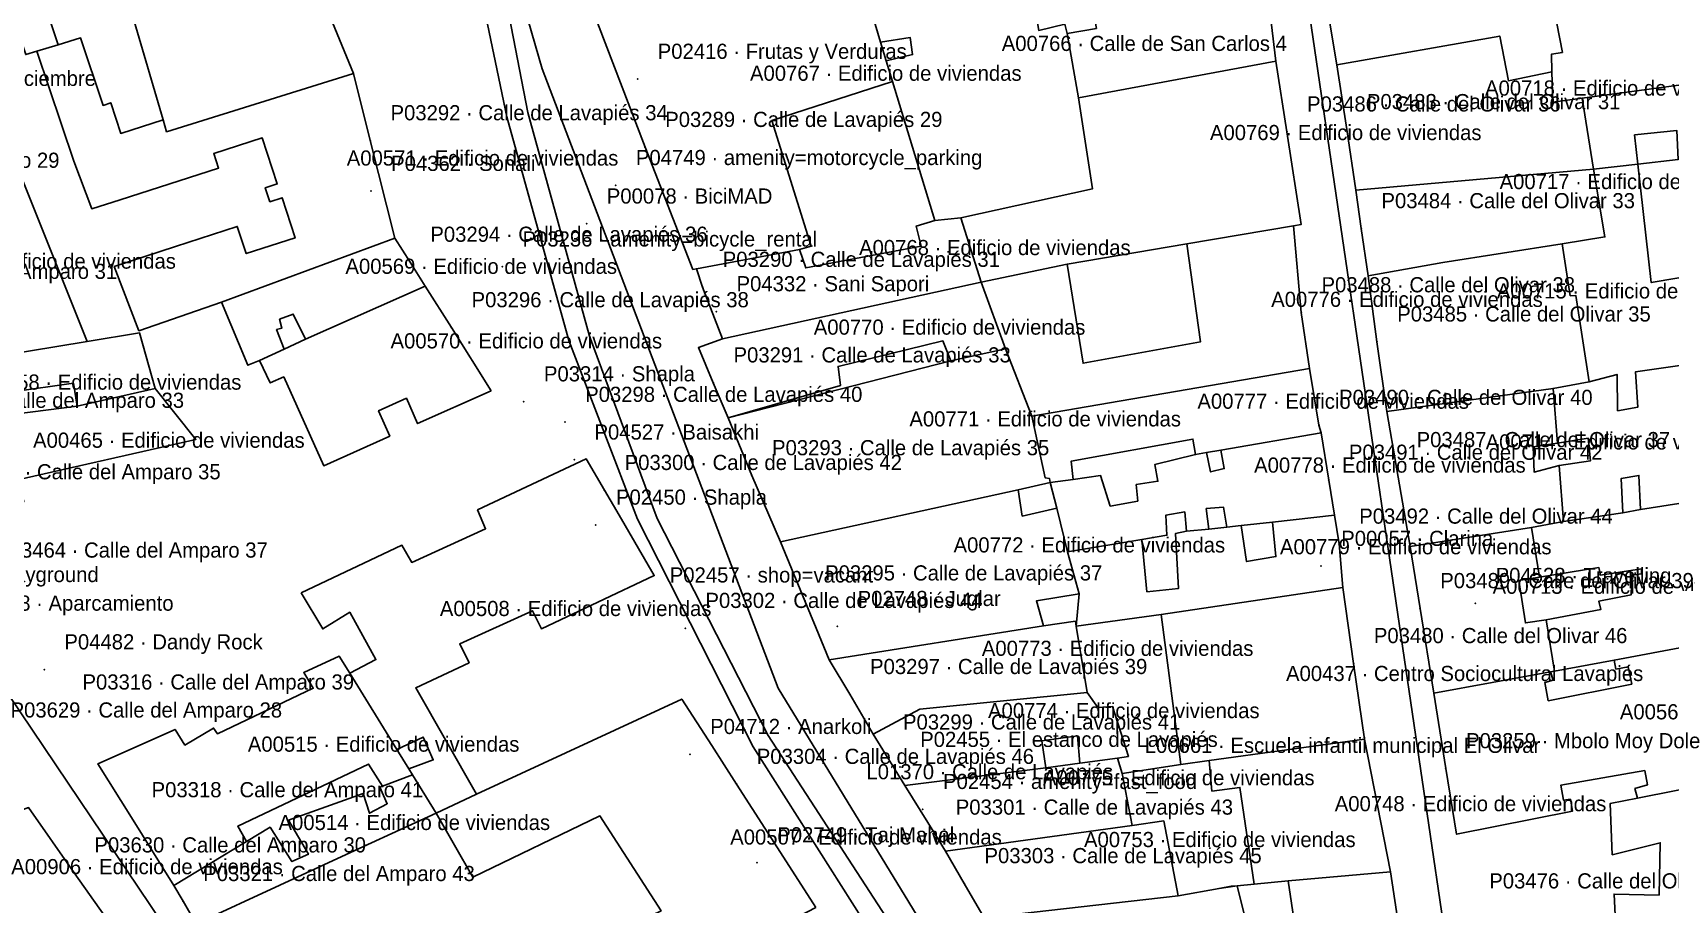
# Model space of a CAD drawing. Header units: metres. Extents: x 436207 to 441321, y 4465685 to 4475088.
# Drawn here: x 440345.6 to 440507.6, y 4473440.1 to 4473526.3 of the extents above; entities that cross this region are included whole.
import ezdxf

# ---------------------------------------------------------------- set-up
doc = ezdxf.new("R2010")
doc.units = ezdxf.units.M
for name, color, linetype, true_color in [('G_A_EDI', 7, 'CONTINUOUS', 0xa4a4a4), ('G_A_EQU', 7, 'CONTINUOUS', 0x8e5aa4), ('G_L_EQU', 7, 'CONTINUOUS', 0x8e5aa4), ('G_L_INF', 7, 'CONTINUOUS', 0x777777), ('G_L_TRA', 7, 'CONTINUOUS', 0x376b91), ('G_P_COM', 7, 'CONTINUOUS', 0xce3b37), ('G_P_EQU', 7, 'CONTINUOUS', 0x8e5aa4), ('G_P_UMB', 7, 'CONTINUOUS', 0x9e6a39), ('T_A_EDI', 7, 'CONTINUOUS', 0xa4a4a4), ('T_A_EQU', 7, 'CONTINUOUS', 0x8e5aa4), ('T_A_VER', 7, 'CONTINUOUS', 0x4d745d), ('T_L_EQU', 7, 'CONTINUOUS', 0x8e5aa4), ('T_L_INF', 7, 'CONTINUOUS', 0x777777), ('T_P_COM', 7, 'CONTINUOUS', 0xce3b37), ('T_P_EQU', 7, 'CONTINUOUS', 0x8e5aa4), ('T_P_UMB', 7, 'CONTINUOUS', 0x9e6a39)]:
    doc.layers.add(name, color=color, linetype=linetype, true_color=true_color)

msp = doc.modelspace()

# ---------------------------------------------------------------- linework, layer by layer
at = {"layer": 'G_A_EDI'}
for points in [[(440372.99, 4473532.97), (440370.78, 4473538.26), (440368.42, 4473543.91), (440341.22, 4473535.37), (440344.9, 4473524.12), (440346, 4473524.45), (440348.11, 4473525.1), (440347.07, 4473528.17), (440357.95, 4473531.86), (440357, 4473535.12), (440359.7, 4473535.98), (440360.62, 4473532.89), (440358.79, 4473532.32), (440359.95, 4473528.81), (440363.62, 4473529.98), (440363.23, 4473531.27), (440365.52, 4473531.95), (440365.96, 4473530.73)], [(440449.08, 4473519.83), (440447.95, 4473526.22), (440450.83, 4473526.72), (440450.33, 4473529.46), (440447.58, 4473528.96), (440446.21, 4473537.95), (440466.38, 4473541.96), (440468.58, 4473523.46)], [(440446.21, 4473537.95), (440426.71, 4473534.72), (440429.47, 4473525.34), (440432.4, 4473525.82), (440432.64, 4473524.13), (440430.02, 4473523.5), (440430.65, 4473521.46), (440434.86, 4473507.71), (440437.41, 4473507.97), (440450.44, 4473510.83), (440449.08, 4473519.83), (440447.95, 4473526.22), (440447.7, 4473527.12), (440445.13, 4473526.52), (440444.8, 4473528.4), (440447.58, 4473528.96)], [(440474.64, 4473523.1), (440473.67, 4473528.83), (440472.77, 4473534.18), (440498.29, 4473538.14), (440499.44, 4473532.21), (440495.49, 4473531.78), (440496.95, 4473524.34), (440495.87, 4473524.18), (440495.91, 4473522.41), (440491.61, 4473521.53), (440490.74, 4473525.95)], [(440426.71, 4473534.72), (440400.63, 4473529.58), (440400.72, 4473529.25), (440406.17, 4473514.96), (440410.91, 4473502.86), (440411.25, 4473502.94), (440421.47, 4473504.83), (440422.6, 4473505.16), (440418.72, 4473517.6), (440430.65, 4473521.46), (440430.02, 4473523.5), (440429.47, 4473525.34)], [(440377.32, 4473522.25), (440358.83, 4473516.48), (440358.49, 4473517.66), (440355.64, 4473527.44), (440359.95, 4473528.81), (440363.62, 4473529.98), (440365.96, 4473530.73), (440372.99, 4473532.97), (440374.57, 4473529.04), (440375.03, 4473527.86)], [(440359.71, 4473505.14), (440365.83, 4473507.12), (440366.71, 4473504.43), (440371.55, 4473505.99), (440370.27, 4473509.95), (440369.06, 4473509.56), (440368.6, 4473510.94), (440369.78, 4473511.33), (440368.29, 4473515.88), (440363.5, 4473514.33), (440363.97, 4473512.9), (440354.23, 4473509.76), (440351.42, 4473508.87), (440349.66, 4473513.59), (440346, 4473524.45), (440348.11, 4473525.1), (440350.32, 4473525.77), (440352.55, 4473519.09), (440353.31, 4473519.35), (440354.3, 4473516.32), (440358.49, 4473517.66), (440358.83, 4473516.48), (440377.32, 4473522.25), (440378.99, 4473515.62), (440381.43, 4473505.97), (440364.28, 4473499.64), (440356.1, 4473496.8), (440353.65, 4473503.14)], [(440476.5, 4473510.7), (440475.6, 4473516.72), (440474.64, 4473523.1), (440490.74, 4473525.95), (440491.61, 4473521.53), (440495.91, 4473522.41), (440496, 4473519.41), (440498.9, 4473519.81), (440500.02, 4473512.79)], [(440439.43, 4473501.62), (440447.94, 4473503.38), (440459.79, 4473505.39), (440470.33, 4473507.17), (440471.09, 4473507.3), (440469.68, 4473516.49), (440468.58, 4473523.46), (440449.08, 4473519.83), (440450.44, 4473510.83), (440437.41, 4473507.97)], [(440518.47, 4473522.09), (440518.36, 4473518.96), (440518.25, 4473515.58), (440508.41, 4473513.75), (440508.28, 4473516.6), (440504.09, 4473516.17), (440504.4, 4473513.29), (440500.02, 4473512.79), (440498.9, 4473519.81), (440515.56, 4473522.04)], [(440518.25, 4473515.58), (440518.07, 4473510.41), (440517.83, 4473503.61), (440505.73, 4473501.57), (440504.4, 4473513.29), (440508.41, 4473513.75)], [(440344.43, 4473512.05), (440337.61, 4473510.29), (440335.89, 4473509.84), (440337.67, 4473505.41), (440333.54, 4473503.8), (440331.63, 4473508.78), (440321.77, 4473506.25), (440325.07, 4473499.93), (440329.46, 4473491.54), (440337.63, 4473493.57), (440335.04, 4473500.05), (440339.41, 4473501.83), (440342.32, 4473494.33), (440350.96, 4473495.72)], [(440477.71, 4473502.23), (440477.04, 4473506.92), (440476.5, 4473510.7), (440500.02, 4473512.79), (440501.16, 4473506.08), (440496.93, 4473505.41), (440485.13, 4473503.55)], [(440411.86, 4473501.12), (440413.85, 4473495.99), (440439.43, 4473501.62), (440437.41, 4473507.97), (440434.86, 4473507.71), (440433.01, 4473507.15), (440433.51, 4473505.18), (440422.07, 4473503.02), (440421.47, 4473504.83), (440411.25, 4473502.94)], [(440470.33, 4473507.17), (440471.11, 4473498.6), (440471.93, 4473493.07), (440444.44, 4473488.34), (440441.84, 4473495.02), (440439.43, 4473501.62), (440447.94, 4473503.38), (440449.52, 4473493.59), (440461.14, 4473495.71), (440459.79, 4473505.39)], [(440384.43, 4473501.21), (440372.57, 4473495.96), (440371.36, 4473498.44), (440370.01, 4473497.94), (440370.24, 4473497.05), (440369.71, 4473496.92), (440370.45, 4473494.99), (440368.02, 4473493.87), (440366.88, 4473493.38), (440364.28, 4473499.64), (440381.43, 4473505.97), (440382.93, 4473503.6)], [(440479.56, 4473488.8), (440478.6, 4473495.71), (440477.71, 4473502.23), (440485.13, 4473503.55), (440496.93, 4473505.41), (440497.72, 4473500.27), (440498.27, 4473500.29), (440499.58, 4473491.76), (440496.03, 4473491.1)], [(440390.96, 4473490.86), (440383.67, 4473487.61), (440382.57, 4473490.12), (440379.81, 4473488.88), (440380.92, 4473486.38), (440374.38, 4473483.44), (440370.42, 4473492.23), (440369.09, 4473491.64), (440368.02, 4473493.87), (440370.45, 4473494.99), (440372.57, 4473495.96), (440384.43, 4473501.21), (440387.01, 4473497.12)], [(440414.4, 4473488.18), (440425.52, 4473491.39), (440425.27, 4473493.27), (440435.65, 4473495.79), (440436.44, 4473493.81), (440441.84, 4473495.02), (440439.43, 4473501.62), (440413.85, 4473495.99), (440411.46, 4473495.14), (440412.93, 4473491.66)], [(440334.31, 4473482.02), (440331.69, 4473487.17), (440329.46, 4473491.54), (440337.63, 4473493.57), (440342.32, 4473494.33), (440350.96, 4473495.72), (440356.16, 4473496.58), (440357.7, 4473491.1), (440349.98, 4473489.35), (440349.63, 4473491.6), (440343.57, 4473490.76), (440344.04, 4473488.58), (440340.29, 4473488.09), (440341.62, 4473484.41)], [(440414.4, 4473488.18), (440416.74, 4473482.48), (440419.59, 4473475.92), (440443.1, 4473481.06), (440446.25, 4473481.77), (440446.18, 4473482.19), (440445.75, 4473482.26), (440444.44, 4473488.34), (440441.84, 4473495.02), (440436.44, 4473493.81)], [(440517.54, 4473494.65), (440517.45, 4473491.89), (440517.31, 4473487.39), (440517.11, 4473481.05), (440504.66, 4473479.1), (440504.52, 4473482.48), (440502.75, 4473482.18), (440502.92, 4473478.8), (440497.07, 4473477.92), (440496.63, 4473483.47), (440499.73, 4473483.93), (440499.5, 4473486.16), (440496.47, 4473485.66), (440496.03, 4473491.1), (440499.58, 4473491.76), (440502.35, 4473492.48), (440502.41, 4473488.89), (440504.4, 4473489.23), (440504.17, 4473492.72)], [(440471.93, 4473493.07), (440472.85, 4473487.46), (440473.08, 4473486.71), (440463.14, 4473484.98), (440461.73, 4473484.74), (440460.65, 4473484.54), (440460.39, 4473486.08), (440448.33, 4473483.88), (440448.53, 4473482.07), (440446.25, 4473481.77), (440446.18, 4473482.19), (440445.75, 4473482.26), (440444.44, 4473488.34)], [(440341.62, 4473484.41), (440334.31, 4473482.02), (440335.31, 4473480.1), (440336.75, 4473477.31), (440344.72, 4473479.92), (440343.95, 4473482.01), (440361.74, 4473486.05), (440357.7, 4473491.1), (440349.98, 4473489.35), (440344.04, 4473488.58), (440340.29, 4473488.09)], [(440481.88, 4473475.44), (440480.52, 4473483.28), (440479.56, 4473488.8), (440496.03, 4473491.1), (440496.47, 4473485.66), (440494.04, 4473485.3), (440494.15, 4473482.82), (440496.63, 4473483.47), (440497.07, 4473477.92), (440493.89, 4473477.34)], [(440473.08, 4473486.71), (440473.82, 4473482.03), (440474.38, 4473478.54), (440468.27, 4473477.87), (440465.16, 4473477.54), (440463.73, 4473477.38), (440463.41, 4473479.36), (440461.7, 4473479.21), (440461.96, 4473477.16), (440459.75, 4473476.96), (440459.58, 4473478.88), (440457.71, 4473478.56), (440457.81, 4473476.57), (440455.33, 4473476.16), (440447.97, 4473474.94), (440446.93, 4473479.25), (440446.25, 4473481.77), (440448.53, 4473482.07), (440451.24, 4473482.48), (440452.2, 4473479.45), (440454.93, 4473479.94), (440454.78, 4473481.58), (440456.93, 4473481.91), (440456.61, 4473483.56), (440460.65, 4473484.54), (440461.73, 4473484.74), (440462.13, 4473482.83), (440463.49, 4473483.16), (440463.14, 4473484.98)], [(440372.14, 4473470.86), (440382.11, 4473475.57), (440383.09, 4473473.87), (440390.4, 4473477.21), (440389.61, 4473479.07), (440400.36, 4473484.12), (440402.16, 4473481.02), (440403.61, 4473478.54), (440407.08, 4473472.58), (440395.92, 4473467.31), (440395.05, 4473469.1), (440387.84, 4473465.83), (440388.76, 4473463.95), (440383.49, 4473461.46), (440389.51, 4473450.94), (440385.5, 4473449.08), (440383.17, 4473452.86), (440382.81, 4473453.44), (440385.21, 4473454.33), (440384.23, 4473456.6), (440381.61, 4473455.37), (440376.95, 4473462.92), (440379.55, 4473464.27), (440376.95, 4473468.94), (440374.29, 4473467.3)], [(440419.59, 4473475.92), (440421.99, 4473470.09), (440423.11, 4473467.38), (440424.39, 4473464.25), (440445.59, 4473467.6), (440444.9, 4473470.09), (440449.13, 4473470.77), (440447.97, 4473474.94), (440446.93, 4473479.25), (440443.5, 4473478.46), (440443.1, 4473481.06)], [(440516.65, 4473466.93), (440516.79, 4473471.19), (440516.9, 4473474.81), (440517.11, 4473481.05), (440504.66, 4473479.1), (440502.92, 4473478.8), (440497.07, 4473477.92), (440493.89, 4473477.34), (440494.69, 4473472.42), (440500.54, 4473473.38), (440500.72, 4473472.6), (440504.77, 4473473.24), (440504.76, 4473472.75), (440503.8, 4473472.63), (440503.76, 4473470.68), (440500.54, 4473470.04), (440500.74, 4473469.21), (440495.34, 4473468.21), (440496.17, 4473463.13), (440502.08, 4473464.21)], [(440474.38, 4473478.54), (440474.84, 4473475.71), (440475.23, 4473471.4), (440457.26, 4473468.73), (440448.84, 4473467.58), (440449.13, 4473470.77), (440447.97, 4473474.94), (440455.33, 4473476.16), (440455.83, 4473470.97), (440458.95, 4473471.29), (440458.66, 4473476.73), (440459.75, 4473476.96), (440461.96, 4473477.16), (440463.73, 4473477.38), (440465.16, 4473477.54), (440465.7, 4473473.96), (440468.6, 4473474.45), (440468.27, 4473477.87)], [(440484.21, 4473460.95), (440482.86, 4473469.33), (440481.88, 4473475.44), (440493.89, 4473477.34), (440494.69, 4473472.42), (440492.62, 4473472.1), (440493.28, 4473467.89), (440495.34, 4473468.21), (440496.17, 4473463.13), (440495.77, 4473463.05)], [(440424.39, 4473464.25), (440426.44, 4473460.83), (440428.74, 4473456.9), (440433.35, 4473459.37), (440449.91, 4473461.02), (440448.84, 4473467.58), (440448.78, 4473468.05), (440445.59, 4473467.6)], [(440484.21, 4473460.95), (440485.41, 4473453.49), (440486.47, 4473446.99), (440497.95, 4473449.28), (440497.74, 4473450.44), (440497.06, 4473450.35), (440496.8, 4473451.84), (440505.1, 4473453.29), (440505.37, 4473451.88), (440504.12, 4473451.51), (440504.38, 4473450.56), (440516.19, 4473452.9), (440516.4, 4473459.21), (440516.65, 4473466.93), (440502.08, 4473464.21), (440502.24, 4473463.33), (440503.45, 4473463.56), (440503.81, 4473461.84), (440495.54, 4473460.19), (440495.21, 4473462), (440496.02, 4473462.24), (440495.77, 4473463.05)], [(440359.55, 4473441.9), (440355.35, 4473448.64), (440352.04, 4473453.95), (440359.67, 4473457.35), (440360.64, 4473455.8), (440363.49, 4473457.48), (440363.88, 4473456.91), (440373.34, 4473461.43), (440372.4, 4473462.99), (440375.91, 4473464.59), (440376.95, 4473462.92), (440381.61, 4473455.37), (440382.81, 4473453.44), (440383.17, 4473452.86), (440380.2, 4473451.74), (440378.82, 4473453.92), (440365.88, 4473447.77), (440366.75, 4473446.27)], [(440423.09, 4473439.73), (440419.58, 4473445.19), (440415.23, 4473451.94), (440412.78, 4473455.75), (440409.8, 4473460.36), (440389.51, 4473450.94), (440385.5, 4473449.08), (440389.14, 4473442.73), (440401.71, 4473448.8), (440407.76, 4473439.4), (440394.89, 4473433.2), (440396.71, 4473430.37), (440398.35, 4473427.83), (440398.88, 4473427.08), (440413.39, 4473434.69)], [(440428.74, 4473456.9), (440429.7, 4473455.34), (440431.88, 4473451.79), (440445.84, 4473453.57), (440445.45, 4473456.22), (440448.95, 4473456.71), (440449.19, 4473454.03), (440452.93, 4473454.51), (440454.01, 4473454.68), (440452.44, 4473459.61), (440450.98, 4473459.53), (440449.91, 4473461.02), (440433.35, 4473459.37)], [(440461.98, 4473454.27), (440462.27, 4473451.25), (440465.03, 4473451.61), (440466.46, 4473442.05), (440469.81, 4473442.36), (440479.94, 4473443.27), (440477.35, 4473456.39)], [(440431.88, 4473451.79), (440434.92, 4473446.92), (440435.92, 4473445.3), (440454.36, 4473447.86), (440453.39, 4473453), (440452.93, 4473454.51), (440449.19, 4473454.03), (440445.84, 4473453.57)], [(440361.76, 4473438.13), (440360.46, 4473440.35), (440359.55, 4473441.9), (440366.75, 4473446.27), (440369.07, 4473447.67), (440371.23, 4473444.27), (440372.87, 4473445.01), (440370.91, 4473448.39), (440378.28, 4473451.03), (440378.9, 4473449.06), (440380.67, 4473450), (440379.94, 4473451.64), (440380.2, 4473451.74), (440383.17, 4473452.86), (440385.5, 4473449.08), (440378.33, 4473445.78)], [(440501.88, 4473444.93), (440506.63, 4473446.14), (440506.51, 4473440.97), (440502.06, 4473441.07), (440502.3, 4473436.25), (440506.75, 4473435.96), (440506.77, 4473436.94), (440511.1, 4473436.7), (440511.22, 4473437.61), (440515.67, 4473437.57), (440515.93, 4473445.15), (440516.19, 4473452.9), (440504.38, 4473450.56), (440501.68, 4473450.03)], [(440332.95, 4473437.2), (440332.54, 4473436.33), (440336.14, 4473437.81), (440338.66, 4473432.21), (440352.71, 4473438.88), (440349.69, 4473443.18), (440345.17, 4473449.62), (440337.15, 4473446.65), (440333.55, 4473445.25), (440330.7, 4473444.19)], [(440439.72, 4473438.72), (440437.76, 4473442.12), (440435.92, 4473445.3), (440454.36, 4473447.86), (440457.5, 4473448.3), (440458.92, 4473440.89)], [(440444.78, 4473430.18), (440442.2, 4473434.42), (440439.72, 4473438.72), (440458.92, 4473440.89), (440462.98, 4473441.62), (440464.75, 4473441.89), (440465.49, 4473438.93), (440459.46, 4473436.73), (440458.61, 4473436.37), (440458.33, 4473437.45), (440456.49, 4473436.88), (440456.94, 4473436), (440456.53, 4473435.79)]]:
    msp.add_lwpolyline(points, close=True, dxfattribs=at)
msp.add_lwpolyline([(440470.47, 4473437.97), (440469.81, 4473442.36), (440479.94, 4473443.27), (440483.94, 4473416.87)], dxfattribs=at)
at = {"layer": 'G_A_EQU'}
msp.add_lwpolyline([(440477.35, 4473456.39), (440476.29, 4473463.89), (440475.23, 4473471.4), (440457.26, 4473468.73), (440459.2, 4473453.9), (440461.98, 4473454.27)], close=True, dxfattribs=at)
at = {"layer": 'G_L_EQU'}
msp.add_lwpolyline([(440479.94, 4473443.27), (440469.81, 4473442.36), (440466.46, 4473442.05), (440464.75, 4473441.89), (440464.17, 4473441.83), (440462.98, 4473441.62), (440458.92, 4473440.89), (440457.5, 4473448.3), (440454.36, 4473447.86), (440453.39, 4473453), (440459.2, 4473453.9), (440461.98, 4473454.27), (440477.35, 4473456.39), (440479.94, 4473443.27)], dxfattribs=at)
at = {"layer": 'G_L_INF'}
for points in [[(440467.46, 4473760.89), (440467.3, 4473725.41), (440467.25, 4473715.61), (440466.58, 4473669.33), (440459.49, 4473618.33), (440467.64, 4473557.3), (440469.39, 4473545.41), (440491.28, 4473396.55), (440492.63, 4473391.34)], [(440525.03, 4473188.02), (440519.32, 4473196.66), (440490.4, 4473240.34), (440475.28, 4473263.09), (440456.16, 4473292.58), (440419.89, 4473346.61), (440387.52, 4473394.94), (440340.84, 4473464.24), (440318.77, 4473504.83), (440313.37, 4473515.34), (440272.72, 4473592.18), (440239.36, 4473630.21)], [(440393.51, 4473531.28), (440395.99, 4473522.7), (440419.34, 4473461.45), (440440.66, 4473426.55), (440475.02, 4473389.35), (440481.29, 4473383.2)]]:
    msp.add_lwpolyline(points, dxfattribs=at)
at = {"layer": 'G_L_TRA'}
for points in [[(440389.87, 4473542.75), (440394.56, 4473518.38), (440400.67, 4473496.25), (440407.38, 4473478.23), (440418.37, 4473456.74), (440438.4, 4473425.87), (440457.65, 4473403.46), (440479.11, 4473383.63), (440492.36, 4473373.35), (440505.69, 4473361.07), (440516.87, 4473349.58), (440526.77, 4473337.07), (440535.91, 4473322.73), (440544.84, 4473307.43)], [(440387.52, 4473541.87), (440392.51, 4473517.97), (440398.62, 4473495.85), (440405.42, 4473478.16), (440416.87, 4473455.62), (440436.45, 4473424.76), (440455.9, 4473401.57), (440477.46, 4473382.22), (440491.3, 4473371.94), (440504.67, 4473360.16), (440515.45, 4473348.16), (440525, 4473335.74), (440534.38, 4473320.92), (440541.81, 4473306.45)]]:
    msp.add_lwpolyline(points, dxfattribs=at)
at = {"layer": 'G_P_COM'}
for p in [(440405.43, 4473521.7), (440413.23, 4473498.7), (440473.06, 4473473.51), (440406.62, 4473469.89), (440346.72, 4473463.27), (440431.4, 4473453.62), (440485.41, 4473453.49)]:
    msp.add_point(p, dxfattribs=at)
at = {"layer": 'G_P_EQU'}
for p in [(440379.05, 4473510.61), (440403.27, 4473511.19), (440400.39, 4473507.38), (440392.05, 4473503.13), (440394.17, 4473489.79), (440399.17, 4473484.03), (440401.3, 4473477.59), (440488.34, 4473469.84), (440410.62, 4473454.9), (440433.66, 4473449.46), (440417.26, 4473444.18)]:
    msp.add_point(p, dxfattribs=at)
at = {"layer": 'G_P_UMB'}
for p in [(440378.99, 4473515.62), (440469.68, 4473516.49), (440475.6, 4473516.72), (440406.17, 4473514.96), (440477.04, 4473506.92), (440382.93, 4473503.6), (440411.86, 4473501.12), (440471.11, 4473498.6), (440387.01, 4473497.12), (440478.6, 4473495.71), (440412.93, 4473491.66), (440398.25, 4473487.76), (440472.85, 4473487.46), (440480.52, 4473483.28), (440416.74, 4473482.48), (440473.82, 4473482.03), (440402.16, 4473481.02), (440474.84, 4473475.71), (440421.99, 4473470.09), (440482.86, 4473469.33), (440410.15, 4473467.37), (440425.21, 4473467.56), (440476.29, 4473463.89), (440426.44, 4473460.83), (440348.51, 4473459.3), (440429.7, 4473455.34), (440415.23, 4473451.94), (440355.35, 4473448.64), (440434.92, 4473446.92), (440349.69, 4473443.18), (440437.76, 4473442.12), (440360.46, 4473440.35)]:
    msp.add_point(p, dxfattribs=at)

# ---------------------------------------------------------------- texts
at = {"layer": 'T_A_EDI'}
for s, p in [('A00766 · Calle de San Carlos 4', (440441.47, 4473524.48)), ('A00767 · Edificio de viviendas', (440416.56, 4473521.53)), ('A00718 · Edificio de viviendas', (440489.29, 4473520.06)), ('A00769 · Edificio de viviendas', (440462.07, 4473515.66)), ('A00571 · Edificio de viviendas', (440376.66, 4473513.14)), ('A00717 · Edificio de viviendas', (440490.73, 4473510.81)), ('A00768 · Edificio de viviendas', (440427.35, 4473504.28)), ('A00464 · Edificio de viviendas', (440332.88, 4473502.94)), ('A00569 · Edificio de viviendas', (440376.53, 4473502.43)), ('A00776 · Edificio de viviendas', (440468.13, 4473499.16)), ('A00715 · Edificio de viviendas', (440490.46, 4473499.99)), ('A00770 · Edificio de viviendas', (440422.87, 4473496.41)), ('A00570 · Edificio de viviendas', (440380.99, 4473495.05)), ('A00558 · Edificio de viviendas', (440339.36, 4473490.97)), ('A00777 · Edificio de viviendas', (440460.83, 4473489.08)), ('A00771 · Edificio de viviendas', (440432.33, 4473487.33)), ('A00465 · Edificio de viviendas', (440345.62, 4473485.22)), ('A00714 · Edificio de viviendas', (440489.35, 4473485.05)), ('A00778 · Edificio de viviendas', (440466.44, 4473482.76)), ('A00772 · Edificio de viviendas', (440436.7, 4473474.86)), ('A00779 · Edificio de viviendas', (440469, 4473474.68)), ('A00713 · Edificio de viviendas', (440490.04, 4473470.77)), ('A00508 · Edificio de viviendas', (440385.87, 4473468.57)), ('A00773 · Edificio de viviendas', (440439.5, 4473464.63)), ('A00774 · Edificio de viviendas', (440440.11, 4473458.47)), ('A00566 · Edificio de viviendas', (440502.63, 4473458.35)), ('A00515 · Edificio de viviendas', (440366.87, 4473455.15)), ('A00775 · Edificio de viviendas', (440445.55, 4473451.83)), ('A00748 · Edificio de viviendas', (440474.42, 4473449.26)), ('A00514 · Edificio de viviendas', (440369.91, 4473447.4)), ('A00507 · Edificio de viviendas', (440414.6, 4473445.96)), ('A00753 · Edificio de viviendas', (440449.61, 4473445.71)), ('A00906 · Edificio de viviendas', (440343.46, 4473443.03))]:
    msp.add_text(s, height=1.5, dxfattribs=at).set_placement(p)
at = {"layer": 'T_A_EQU'}
msp.add_text('A00437 · Centro Sociocultural Lavapiés', height=1.5, dxfattribs=at).set_placement((440469.6, 4473462.14))
at = {"layer": 'T_A_VER'}
msp.add_text('A00324 · leisure=playground', height=1.5, dxfattribs=at).set_placement((440326.41, 4473471.93))
at = {"layer": 'T_L_EQU'}
msp.add_text('L00661 · Escuela infantil municipal El Olivar', height=1.5, dxfattribs=at).set_placement((440455.62, 4473455.03))
at = {"layer": 'T_L_INF'}
msp.add_text('L01370 · Calle de Lavapiés', height=1.5, dxfattribs=at).set_placement((440428.08, 4473452.42))
at = {"layer": 'T_P_COM'}
for s, p in [('P02416 · Frutas y Verduras', (440407.43, 4473523.7)), ('P04332 · Sani Sapori', (440415.23, 4473500.7)), ('P00057 · Clarina', (440475.06, 4473475.51)), ('P02457 · shop=vacant', (440408.62, 4473471.89)), ('P04482 · Dandy Rock', (440348.72, 4473465.27)), ('P02455 · El estanco de Lavapiés', (440433.4, 4473455.62)), ('P03259 · Mbolo Moy Dole', (440487.41, 4473455.49))]:
    msp.add_text(s, height=1.5, dxfattribs=at).set_placement(p)
at = {"layer": 'T_P_EQU'}
for s, p in [('P02983 · Fundación 26 de diciembre', (440318.95, 4473521.02)), ('P04362 · Sonali', (440381.05, 4473512.61)), ('P04749 · amenity=motorcycle_parking', (440405.27, 4473513.19)), ('P00078 · BiciMAD', (440402.39, 4473509.38)), ('P03236 · amenity=bicycle_rental', (440394.05, 4473505.13)), ('P03314 · Shapla', (440396.17, 4473491.79)), ('P04527 · Baisakhi', (440401.17, 4473486.03)), ('P02450 · Shapla', (440403.3, 4473479.59)), ('P04528 · Travelling', (440490.34, 4473471.84)), ('P02888 · Aparcamiento', (440338.45, 4473469.1)), ('P04712 · Anarkoli', (440412.62, 4473456.9)), ('P02454 · amenity=fast_food', (440435.66, 4473451.46)), ('P02749 · Taj Mahal', (440419.26, 4473446.18))]:
    msp.add_text(s, height=1.5, dxfattribs=at).set_placement(p)
at = {"layer": 'T_P_UMB'}
for s, p in [('P03486 · Calle del Olivar 36', (440471.68, 4473518.49)), ('P03483 · Calle del Olivar 31', (440477.6, 4473518.72)), ('P03292 · Calle de Lavapiés 34', (440380.99, 4473517.62)), ('P03289 · Calle de Lavapiés 29', (440408.17, 4473516.96)), ('P03460 · Calle del Amparo 29', (440321.36, 4473512.92)), ('P03484 · Calle del Olivar 33', (440479.04, 4473508.92)), ('P03294 · Calle de Lavapiés 36', (440384.93, 4473505.6)), ('P03290 · Calle de Lavapiés 31', (440413.86, 4473503.12)), ('P03461 · Calle del Amparo 31', (440327.07, 4473501.93)), ('P03488 · Calle del Olivar 38', (440473.11, 4473500.6)), ('P03296 · Calle de Lavapiés 38', (440389.01, 4473499.12)), ('P03485 · Calle del Olivar 35', (440480.6, 4473497.71)), ('P03291 · Calle de Lavapiés 33', (440414.93, 4473493.66)), ('P03298 · Calle de Lavapiés 40', (440400.25, 4473489.76)), ('P03490 · Calle del Olivar 40', (440474.85, 4473489.46)), ('P03462 · Calle del Amparo 33', (440333.69, 4473489.17)), ('P03293 · Calle de Lavapiés 35', (440418.74, 4473484.48)), ('P03487 · Calle del Olivar 37', (440482.52, 4473485.28)), ('P03300 · Calle de Lavapiés 42', (440404.16, 4473483.02)), ('P03491 · Calle del Olivar 42', (440475.82, 4473484.03)), ('P03463 · Calle del Amparo 35', (440337.31, 4473482.1)), ('P03492 · Calle del Olivar 44', (440476.84, 4473477.71)), ('P03464 · Calle del Amparo 37', (440341.97, 4473474.35)), ('P03295 · Calle de Lavapiés 37', (440423.99, 4473472.09)), ('P03489 · Calle del Olivar 39', (440484.86, 4473471.33)), ('P03302 · Calle de Lavapiés 44', (440412.15, 4473469.37)), ('P02748 · Juglar', (440427.21, 4473469.56)), ('P03480 · Calle del Olivar 46', (440478.29, 4473465.89)), ('P03297 · Calle de Lavapiés 39', (440428.44, 4473462.83)), ('P03316 · Calle del Amparo 39', (440350.51, 4473461.3)), ('P03629 · Calle del Amparo 28', (440343.39, 4473458.53)), ('P03299 · Calle de Lavapiés 41', (440431.7, 4473457.34)), ('P03304 · Calle de Lavapiés 46', (440417.23, 4473453.94)), ('P03318 · Calle del Amparo 41', (440357.35, 4473450.64)), ('P03301 · Calle de Lavapiés 43', (440436.92, 4473448.92)), ('P03630 · Calle del Amparo 30', (440351.69, 4473445.18)), ('P03303 · Calle de Lavapiés 45', (440439.76, 4473444.12)), ('P03321 · Calle del Amparo 43', (440362.46, 4473442.35)), ('P03476 · Calle del Olivar 43', (440489.71, 4473441.62))]:
    msp.add_text(s, height=1.5, dxfattribs=at).set_placement(p)

doc.saveas('drawing.dxf')
